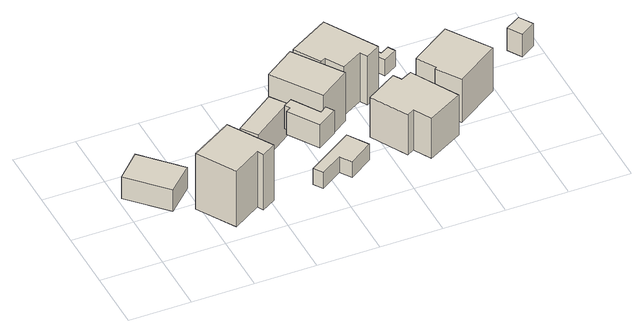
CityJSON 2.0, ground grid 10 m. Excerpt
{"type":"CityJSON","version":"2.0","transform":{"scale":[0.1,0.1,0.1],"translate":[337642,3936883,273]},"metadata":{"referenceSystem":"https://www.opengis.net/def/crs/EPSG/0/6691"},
"CityObjects":{
"building1":{"type":"Building","attributes":{"usage":"411","measuredHeight":4.1,"storeysAboveGround":1,"BuildingIDAttribute.prefecture":"14","BuildingIDAttribute.city":"14151","BuildingDetailAttribute.totalFloorArea":38.05,"BuildingDetailAttribute.buildingFootprintArea":38.05,"BuildingDetailAttribute.buildingStructureType":"601","BuildingDetailAttribute.buildingStructureOrgType":"1","BuildingDetailAttribute.orgUsage":"10","BuildingDetailAttribute.surveyYear":2015},"geometry":[{"type":"Solid","lod":"1","boundaries":[[[[0,1,2,3]],[[2,4,5,3]],[[1,6,4,2]],[[0,7,6,1]],[[3,5,7,0]],[[4,6,7,5]]]]}]},
"building2":{"type":"Building","attributes":{"usage":"411","measuredHeight":11,"storeysAboveGround":2,"BuildingIDAttribute.prefecture":"14","BuildingIDAttribute.city":"14151","BuildingDetailAttribute.totalFloorArea":197.49,"BuildingDetailAttribute.buildingFootprintArea":98.74,"BuildingDetailAttribute.buildingStructureType":"601","BuildingDetailAttribute.buildingStructureOrgType":"1","BuildingDetailAttribute.orgUsage":"10","BuildingDetailAttribute.surveyYear":2015},"geometry":[{"type":"Solid","lod":"1","boundaries":[[[[8,9,10,11,12,13]],[[12,14,15,13]],[[11,16,14,12]],[[10,17,16,11]],[[9,18,17,10]],[[8,19,18,9]],[[13,15,19,8]],[[14,16,17,18,19,15]]]]}]},
"building3":{"type":"Building","attributes":{"measuredHeight":4.4,"BuildingIDAttribute.prefecture":"14","BuildingIDAttribute.city":"14151","BuildingDetailAttribute.surveyYear":2015},"geometry":[{"type":"Solid","lod":"1","boundaries":[[[[20,21,22,23]],[[22,24,25,23]],[[21,26,24,22]],[[20,27,26,21]],[[23,25,27,20]],[[24,26,27,25]]]]}]},
"building4":{"type":"Building","attributes":{"usage":"411","measuredHeight":6.4,"storeysAboveGround":2,"BuildingIDAttribute.prefecture":"14","BuildingIDAttribute.city":"14151","BuildingDetailAttribute.totalFloorArea":43.03,"BuildingDetailAttribute.buildingFootprintArea":21.52,"BuildingDetailAttribute.buildingStructureType":"601","BuildingDetailAttribute.buildingStructureOrgType":"1","BuildingDetailAttribute.orgUsage":"10","BuildingDetailAttribute.surveyYear":2015},"geometry":[{"type":"Solid","lod":"1","boundaries":[[[[28,29,30,31]],[[30,32,33,31]],[[29,34,32,30]],[[28,35,34,29]],[[31,33,35,28]],[[32,34,35,33]]]]}]},
"building5":{"type":"Building","attributes":{"BuildingIDAttribute.prefecture":"14","BuildingIDAttribute.city":"14151","BuildingDetailAttribute.surveyYear":2015},"geometry":[{"type":"Solid","lod":"1","boundaries":[[[[36,37,38,39,40,41]],[[40,42,43,41]],[[39,44,42,40]],[[38,45,44,39]],[[37,46,45,38]],[[36,47,46,37]],[[41,43,47,36]],[[42,44,45,46,47,43]]]]}]},
"building6":{"type":"Building","attributes":{"usage":"411","measuredHeight":5.3,"storeysAboveGround":2,"BuildingIDAttribute.prefecture":"14","BuildingIDAttribute.city":"14151","BuildingDetailAttribute.totalFloorArea":25.69,"BuildingDetailAttribute.buildingFootprintArea":12.85,"BuildingDetailAttribute.buildingStructureType":"601","BuildingDetailAttribute.buildingStructureOrgType":"1","BuildingDetailAttribute.orgUsage":"10","BuildingDetailAttribute.surveyYear":2015},"geometry":[{"type":"Solid","lod":"1","boundaries":[[[[48,49,50,51,52,53,54,55]],[[54,56,57,55]],[[53,58,56,54]],[[52,59,58,53]],[[51,60,59,52]],[[50,61,60,51]],[[49,62,61,50]],[[48,63,62,49]],[[55,57,63,48]],[[56,58,59,60,61,62,63,57]]]]}]},
"building7":{"type":"Building","attributes":{"usage":"411","measuredHeight":10.2,"storeysAboveGround":2,"BuildingIDAttribute.prefecture":"14","BuildingIDAttribute.city":"14151","BuildingDetailAttribute.totalFloorArea":94.99,"BuildingDetailAttribute.buildingFootprintArea":47.49,"BuildingDetailAttribute.buildingStructureType":"610","BuildingDetailAttribute.buildingStructureOrgType":"2","BuildingDetailAttribute.orgUsage":"10","BuildingDetailAttribute.surveyYear":2015},"geometry":[{"type":"Solid","lod":"1","boundaries":[[[[64,65,66,67]],[[66,68,69,67]],[[65,70,68,66]],[[64,71,70,65]],[[67,69,71,64]],[[68,70,71,69]]]]}]},
"building8":{"type":"Building","attributes":{"usage":"411","measuredHeight":8.7,"storeysAboveGround":2,"BuildingIDAttribute.prefecture":"14","BuildingIDAttribute.city":"14151","BuildingDetailAttribute.totalFloorArea":123.89,"BuildingDetailAttribute.buildingFootprintArea":61.95,"BuildingDetailAttribute.buildingStructureType":"601","BuildingDetailAttribute.buildingStructureOrgType":"1","BuildingDetailAttribute.orgUsage":"10","BuildingDetailAttribute.surveyYear":2015},"geometry":[{"type":"Solid","lod":"1","boundaries":[[[[72,73,74,75,76,77,78,79]],[[78,80,81,79]],[[77,82,80,78]],[[76,83,82,77]],[[75,84,83,76]],[[74,85,84,75]],[[73,86,85,74]],[[72,87,86,73]],[[79,81,87,72]],[[80,82,83,84,85,86,87,81]]]]}]},
"building9":{"type":"Building","attributes":{"usage":"411","measuredHeight":10.5,"storeysAboveGround":2,"BuildingIDAttribute.prefecture":"14","BuildingIDAttribute.city":"14151","BuildingDetailAttribute.totalFloorArea":89.92,"BuildingDetailAttribute.buildingFootprintArea":44.96,"BuildingDetailAttribute.buildingStructureType":"610","BuildingDetailAttribute.buildingStructureOrgType":"2","BuildingDetailAttribute.orgUsage":"10","BuildingDetailAttribute.surveyYear":2015},"geometry":[{"type":"Solid","lod":"1","boundaries":[[[[88,89,90,91,92,93,94,95]],[[94,96,97,95]],[[93,98,96,94]],[[92,99,98,93]],[[91,100,99,92]],[[90,101,100,91]],[[89,102,101,90]],[[88,103,102,89]],[[95,97,103,88]],[[96,98,99,100,101,102,103,97]]]]}]},
"building10":{"type":"Building","attributes":{"BuildingIDAttribute.prefecture":"14","BuildingIDAttribute.city":"14151","BuildingDetailAttribute.surveyYear":2015},"geometry":[{"type":"Solid","lod":"1","boundaries":[[[[104,105,106,107,108,109]],[[108,110,111,109]],[[107,112,110,108]],[[106,113,112,107]],[[105,114,113,106]],[[104,115,114,105]],[[109,111,115,104]],[[110,112,113,114,115,111]]]]}]},
"building11":{"type":"Building","attributes":{"usage":"411","measuredHeight":9.2,"storeysAboveGround":2,"BuildingIDAttribute.prefecture":"14","BuildingIDAttribute.city":"14151","BuildingDetailAttribute.totalFloorArea":112.58,"BuildingDetailAttribute.buildingFootprintArea":56.29,"BuildingDetailAttribute.buildingStructureType":"601","BuildingDetailAttribute.buildingStructureOrgType":"1","BuildingDetailAttribute.orgUsage":"10","BuildingDetailAttribute.surveyYear":2015},"geometry":[{"type":"Solid","lod":"1","boundaries":[[[[116,117,118,119,120,121]],[[120,122,123,121]],[[119,124,122,120]],[[118,125,124,119]],[[117,126,125,118]],[[116,127,126,117]],[[121,123,127,116]],[[122,124,125,126,127,123]]]]}]},
"building12":{"type":"Building","attributes":{"measuredHeight":4.8,"BuildingIDAttribute.prefecture":"14","BuildingIDAttribute.city":"14151","BuildingDetailAttribute.surveyYear":2015},"geometry":[{"type":"Solid","lod":"1","boundaries":[[[[128,129,130,131]],[[130,132,133,131]],[[129,134,132,130]],[[128,135,134,129]],[[131,133,135,128]],[[132,134,135,133]]]]}]}
},
"vertices":[
[102,136,2],[62,98,2],[6,156,2],[46,195,2],[6,156,42],[46,195,42],[62,98,42],[102,136,42],
[158,120,11],[200,50,11],[177,36,11],[172,46,11],[126,18,11],[89,79,11],[126,18,115],[89,79,115],[172,46,115],[177,36,115],[200,50,115],[158,120,115],
[214,114,32],[190,97,32],[174,120,32],[199,137,32],[174,120,66],[199,137,66],[190,97,66],[214,114,66],
[280,177,10],[212,129,10],[194,154,10],[262,202,10],[194,154,70],[262,202,70],[212,129,70],[280,177,70],
[326,72,44],[347,39,44],[308,13,44],[296,31,44],[260,8,44],[250,23,44],[260,8,74],[250,23,74],[296,31,74],[308,13,74],[347,39,74],[326,72,74],
[275,157,35],[270,165,35],[284,174,35],[312,130,35],[323,138,35],[331,125,35],[298,104,35],[267,152,35],[298,104,78],[267,152,78],[331,125,78],[323,138,78],[312,130,78],[284,174,78],[270,165,78],[275,157,78],
[369,169,12],[318,135,12],[266,212,12],[316,246,12],[266,212,103],[316,246,103],[318,135,103],[369,169,103],
[429,105,43],[447,114,43],[489,38,43],[431,6,43],[415,34,43],[403,28,43],[370,87,43],[421,118,43],[370,87,118],[421,118,118],[403,28,118],[415,34,118],[431,6,118],[489,38,118],[447,114,118],[429,105,118],
[439,207,8],[415,193,8],[408,205,8],[374,186,8],[357,215,8],[349,211,8],[324,253,8],[390,291,8],[324,253,99],[390,291,99],[349,211,99],[357,215,99],[374,186,99],[408,205,99],[415,193,99],[439,207,99],
[450,222,42],[464,230,42],[471,218,42],[448,205,42],[430,238,42],[438,242,42],[430,238,72],[438,242,72],[448,205,72],[471,218,72],[464,230,72],[450,222,72],
[576,109,42],[505,63,42],[480,101,42],[483,103,42],[465,134,42],[531,177,42],[465,134,123],[531,177,123],[483,103,123],[480,101,123],[505,63,123],[576,109,123],
[664,160,58],[639,144,58],[625,167,58],[650,182,58],[625,167,100],[650,182,100],[639,144,100],[664,160,100]
]}
